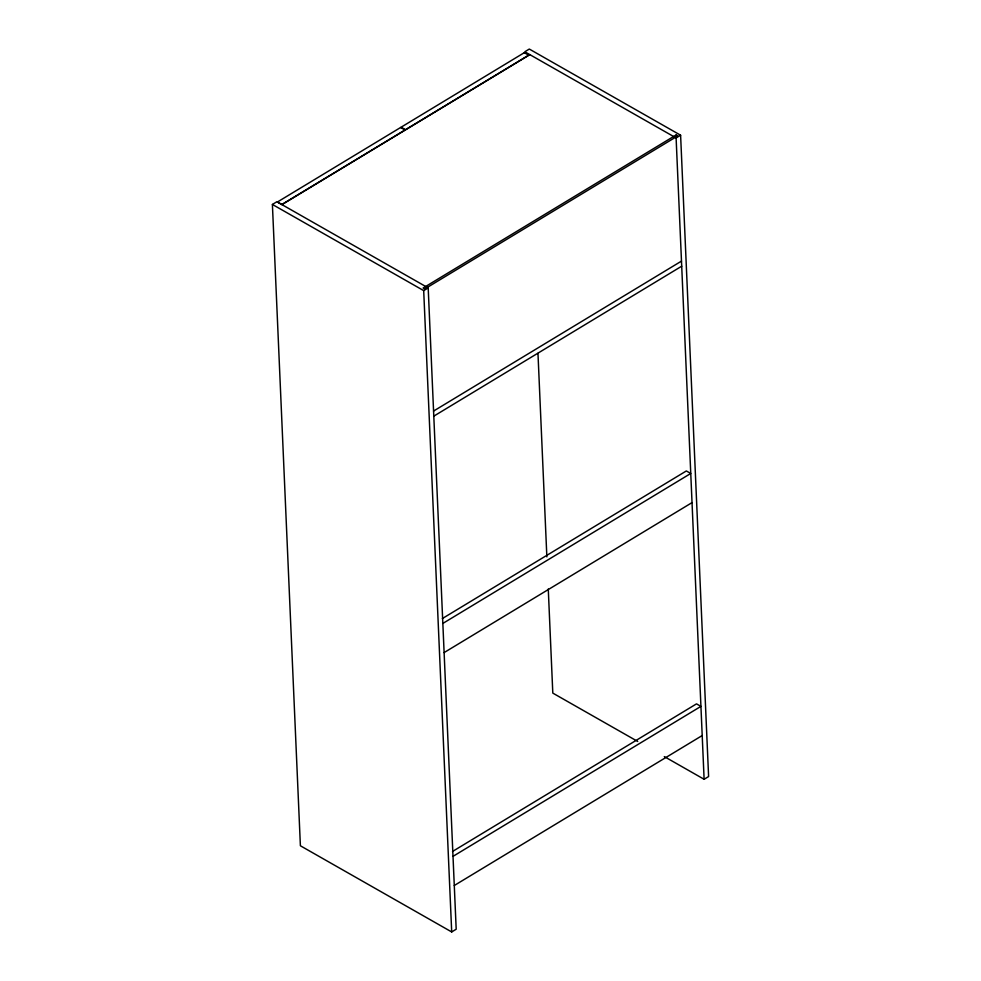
<?xml version="1.0" encoding="UTF-8"?>
<svg xmlns="http://www.w3.org/2000/svg" width="981" height="981" viewBox="0 0 981 981"><rect width="100%" height="100%" fill="white"/><g stroke="black" fill="none" stroke-linecap="round" stroke-linejoin="round"><path stroke-width="1.47" d="M272.399 204.453L276.887 201.73L428.194 287.899L456.19 929.228L451.701 931.95L300.394 845.781L272.399 204.453L423.694 290.621L451.701 931.95M281.927 204.612L529.85 54.642M423.694 290.621L428.194 287.899M680.606 135.219L529.299 49.05L524.81 51.772L676.105 137.941L680.606 135.219L708.601 776.547L704.113 779.27L664.296 756.584M433.565 411.064L681.488 261.105M433.786 416.165L681.709 266.207M442.345 618.557L686.344 470.954L690.759 473.467L442.836 623.438M444.111 652.586L692.034 502.615M452.511 851.471L696.51 703.868L700.925 706.381L453.014 856.352M454.289 885.5L702.2 735.542M637.748 741.464L552.806 693.101L548.269 589.017M676.105 137.941L704.113 779.27M537.968 353.295L546.858 556.877M400.616 127.493L277.427 202.012L281.841 204.526L405.03 130.007L400.616 127.493M524.32 52.667L401.131 127.187L405.545 129.688L528.734 55.181L524.32 52.667M676.154 134.949L423.105 288.022L424.736 288.954L677.797 135.881L676.154 134.949"/></g></svg>
